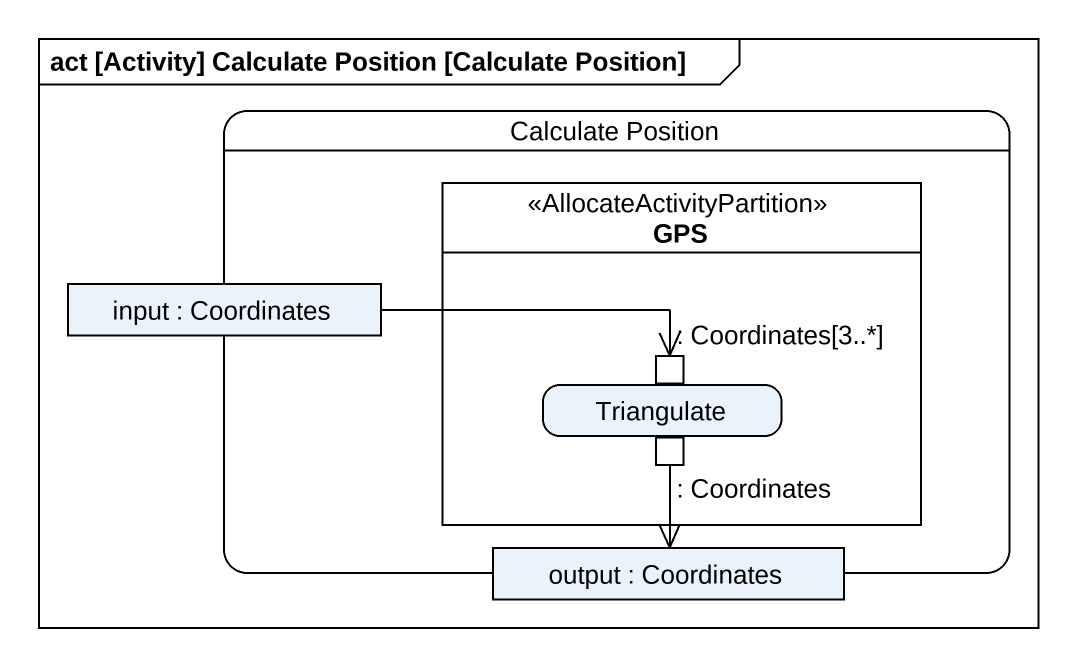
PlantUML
@startuml
mainframe act [Activity] Calculate Position [Calculate Position]
hide empty description
state "Calculate Position" as Calculate_Position {
  state GPS <<AllocateActivityPartition>> {
    state Triangulate {
      state ": Coordinates[3..*]" as Coordinates_3 <<inputPin>>
      state ": Coordinates" as Coordinates <<outputPin>>
    }
  }
  state "input : Coordinates" as input <<object>>
  state "output : Coordinates" as output <<object>>
}
input -right-> Coordinates_3
Coordinates --> output
@enduml
